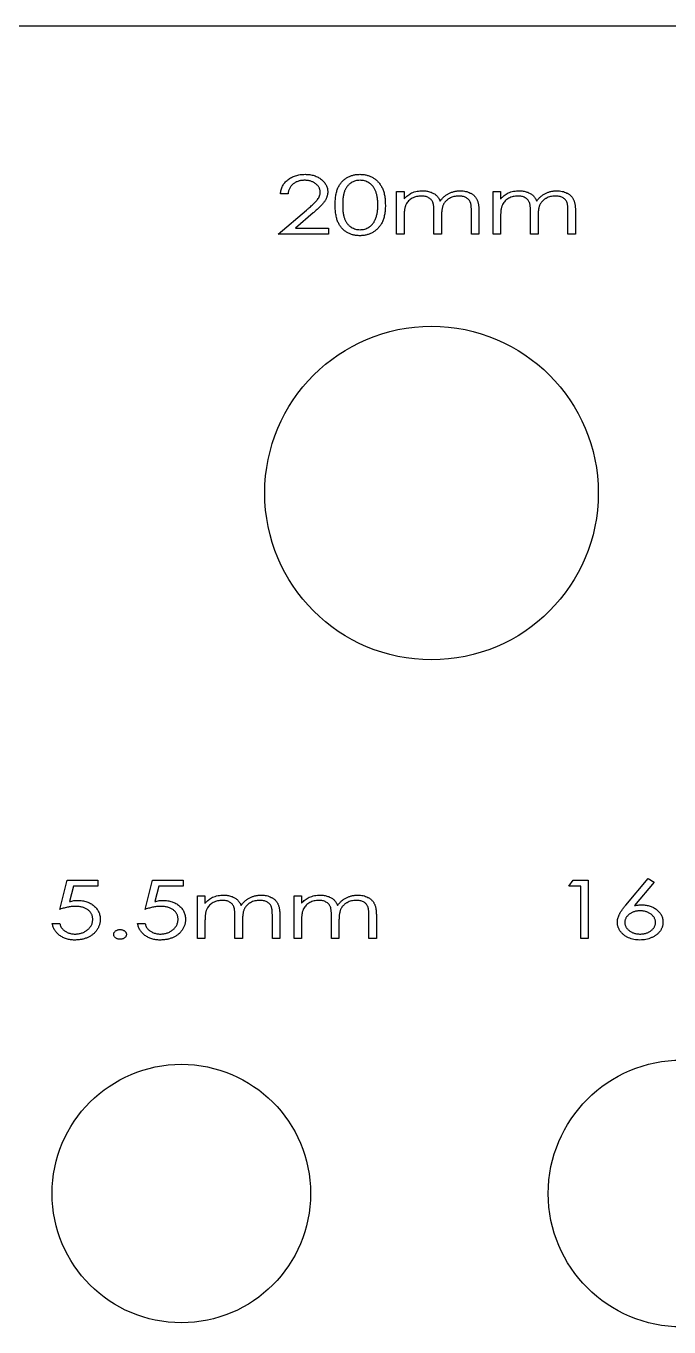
# Model space of a CAD drawing. Header units: millimetres. Extents: x 0 to 300, y -15 to 160.
# Drawn here: x 110.7 to 149.2, y 82 to 160 of the extents above; entities that cross this region are included whole.
import ezdxf

# ---------------------------------------------------------------- set-up
doc = ezdxf.new("R2010")
doc.units = ezdxf.units.MM

msp = doc.modelspace()

# ---------------------------------------------------------------- linework, layer by layer
at = {"color": 7, "linetype": 'Continuous', "lineweight": 25}
for p, q in [((300, 160), (0, 160)), ((126.398, 149.942), (125.949, 149.942)), ((132.904, 150.077), (133.353, 150.077)), ((132.904, 147.519), (132.904, 150.077)), ((133.353, 150.077), (133.353, 149.632)), ((138.693, 150.077), (139.141, 150.077)), ((138.693, 147.519), (138.693, 150.077)), ((139.141, 150.077), (139.141, 149.632)), ((125.814, 147.519), (127.503, 148.968)), ((127.907, 148.793), (126.84, 147.878)), ((133.353, 148.595), (133.353, 147.519)), ((135.148, 147.519), (135.148, 148.82)), ((135.596, 148.514), (135.596, 147.519)), ((137.391, 147.519), (137.391, 148.906)), ((137.84, 148.905), (137.84, 147.519)), ((139.141, 148.595), (139.141, 147.519)), ((140.936, 147.519), (140.936, 148.82)), ((141.385, 148.514), (141.385, 147.519)), ((143.18, 147.519), (143.18, 148.906)), ((143.628, 148.905), (143.628, 147.519)), ((128.821, 147.519), (125.814, 147.519)), ((126.84, 147.878), (128.821, 147.878)), ((128.821, 147.878), (128.821, 147.519)), ((133.353, 147.519), (132.904, 147.519)), ((135.596, 147.519), (135.148, 147.519)), ((137.84, 147.519), (137.391, 147.519)), ((139.141, 147.519), (138.693, 147.519)), ((141.385, 147.519), (140.936, 147.519)), ((143.628, 147.519), (143.18, 147.519)), ((112.712, 107.04), (113.161, 108.79)), ((113.161, 108.79), (115, 108.79)), ((113.525, 108.431), (113.287, 107.503)), ((115, 108.431), (113.525, 108.431)), ((115, 108.79), (115, 108.431)), ((117.827, 107.04), (118.276, 108.79)), ((118.276, 108.79), (120.116, 108.79)), ((118.64, 108.431), (118.403, 107.503)), ((120.116, 108.431), (118.64, 108.431)), ((120.116, 108.79), (120.116, 108.431)), ((143.225, 108.431), (143.498, 108.79)), ((143.943, 108.431), (143.225, 108.431)), ((143.498, 108.79), (144.391, 108.79)), ((143.943, 105.29), (143.943, 108.431)), ((144.391, 108.79), (144.391, 105.29)), ((146.643, 107.283), (147.981, 108.88)), ((148.342, 108.67), (147.165, 107.264)), ((147.981, 108.88), (148.342, 108.67)), ((120.968, 107.848), (121.417, 107.848)), ((120.968, 105.29), (120.968, 107.848)), ((121.417, 107.848), (121.417, 107.403)), ((126.757, 107.848), (127.205, 107.848)), ((126.757, 105.29), (126.757, 107.848)), ((127.205, 107.848), (127.205, 107.403)), ((112.263, 106.188), (112.712, 106.188)), ((117.378, 106.188), (117.827, 106.188)), ((121.417, 106.366), (121.417, 105.29)), ((123.212, 105.29), (123.212, 106.591)), ((123.661, 106.285), (123.661, 105.29)), ((125.455, 105.29), (125.455, 106.677)), ((125.904, 106.676), (125.904, 105.29)), ((127.205, 106.366), (127.205, 105.29)), ((129, 105.29), (129, 106.591)), ((129.449, 106.285), (129.449, 105.29)), ((131.244, 105.29), (131.244, 106.677)), ((131.693, 106.676), (131.693, 105.29)), ((121.417, 105.29), (120.968, 105.29)), ((123.661, 105.29), (123.212, 105.29)), ((125.904, 105.29), (125.455, 105.29)), ((127.205, 105.29), (126.757, 105.29)), ((129.449, 105.29), (129, 105.29)), ((131.693, 105.29), (131.244, 105.29)), ((144.391, 105.29), (143.943, 105.29))]:
    msp.add_line(p, q, dxfattribs=at)
for centre, radius in [((135, 132), 10), ((120, 90), 7.75), ((150, 90), 8)]:
    msp.add_circle(centre, radius, dxfattribs=at)
for points, knots in [([(125.949, 149.942), (125.951, 149.984), (125.956, 150.066), (125.981, 150.186), (126.017, 150.3), (126.064, 150.408), (126.127, 150.51), (126.2, 150.608), (126.286, 150.699), (126.384, 150.783), (126.49, 150.86), (126.605, 150.926), (126.725, 150.983), (126.851, 151.029), (126.984, 151.065), (127.123, 151.09), (127.268, 151.106), (127.366, 151.108), (127.416, 151.109)], [0, 0, 0, 0, 0.060187, 0.1186, 0.175503, 0.232224, 0.289199, 0.347421, 0.407245, 0.469592, 0.533084, 0.596651, 0.659955, 0.724552, 0.790185, 0.858053, 0.927521, 1, 1, 1, 1]), ([(127.395, 150.75), (127.361, 150.749), (127.295, 150.748), (127.198, 150.738), (127.106, 150.721), (127.018, 150.698), (126.933, 150.669), (126.854, 150.632), (126.779, 150.588), (126.709, 150.539), (126.644, 150.483), (126.586, 150.422), (126.536, 150.355), (126.493, 150.283), (126.458, 150.205), (126.43, 150.123), (126.409, 150.034), (126.402, 149.973), (126.398, 149.942)], [0, 0, 0, 0, 0.070999, 0.139349, 0.204974, 0.268678, 0.331326, 0.39262, 0.453131, 0.513965, 0.573719, 0.632629, 0.69107, 0.749633, 0.809173, 0.870568, 0.933798, 1, 1, 1, 1]), ([(128.327, 150.04), (128.326, 150.064), (128.325, 150.111), (128.312, 150.181), (128.291, 150.247), (128.261, 150.312), (128.222, 150.373), (128.175, 150.432), (128.119, 150.488), (128.057, 150.542), (127.988, 150.59), (127.915, 150.633), (127.837, 150.669), (127.756, 150.699), (127.671, 150.722), (127.582, 150.738), (127.49, 150.748), (127.427, 150.749), (127.395, 150.75)], [0, 0, 0, 0, 0.055224, 0.109076, 0.162405, 0.216574, 0.272661, 0.329974, 0.39074, 0.454756, 0.520287, 0.585452, 0.650983, 0.717153, 0.784938, 0.854163, 0.925906, 1, 1, 1, 1]), ([(127.416, 151.109), (127.466, 151.108), (127.563, 151.106), (127.704, 151.091), (127.838, 151.067), (127.966, 151.033), (128.085, 150.989), (128.198, 150.935), (128.304, 150.872), (128.4, 150.798), (128.488, 150.719), (128.565, 150.635), (128.631, 150.549), (128.683, 150.458), (128.725, 150.363), (128.755, 150.265), (128.773, 150.163), (128.775, 150.094), (128.776, 150.059)], [0, 0, 0, 0, 0.077876, 0.152072, 0.223363, 0.291757, 0.358319, 0.423509, 0.487732, 0.551688, 0.614071, 0.673318, 0.72971, 0.784494, 0.838248, 0.891559, 0.945218, 1, 1, 1, 1]), ([(129.225, 149.268), (129.225, 149.324), (129.226, 149.433), (129.235, 149.592), (129.25, 149.741), (129.27, 149.88), (129.295, 150.009), (129.328, 150.129), (129.365, 150.239), (129.41, 150.339), (129.46, 150.431), (129.513, 150.518), (129.573, 150.598), (129.636, 150.673), (129.705, 150.742), (129.778, 150.806), (129.857, 150.862), (129.94, 150.915), (130.027, 150.959), (130.116, 151), (130.208, 151.034), (130.302, 151.061), (130.399, 151.083), (130.498, 151.098), (130.6, 151.107), (130.669, 151.108), (130.704, 151.109)], [0, 0, 0, 0, 0.062652, 0.121739, 0.177604, 0.229836, 0.278824, 0.324793, 0.367881, 0.408429, 0.447198, 0.485074, 0.522035, 0.558698, 0.594873, 0.630771, 0.666849, 0.703204, 0.739747, 0.776081, 0.812252, 0.84893, 0.885848, 0.923096, 0.961095, 1, 1, 1, 1]), ([(130.718, 150.75), (130.671, 150.748), (130.578, 150.744), (130.441, 150.715), (130.309, 150.666), (130.203, 150.611), (130.123, 150.558), (130.066, 150.513), (130.013, 150.463), (129.964, 150.408), (129.917, 150.351), (129.876, 150.287), (129.837, 150.22), (129.802, 150.147), (129.771, 150.067), (129.746, 149.979), (129.723, 149.883), (129.705, 149.777), (129.69, 149.663), (129.681, 149.539), (129.674, 149.407), (129.674, 149.316), (129.673, 149.269)], [0, 0, 0, 0, 0.06843, 0.135704, 0.204056, 0.273826, 0.309041, 0.344276, 0.379774, 0.415293, 0.451486, 0.488217, 0.52598, 0.56491, 0.605982, 0.650476, 0.698495, 0.750792, 0.806886, 0.866807, 0.931388, 1, 1, 1, 1]), ([(130.704, 151.109), (130.739, 151.108), (130.809, 151.107), (130.913, 151.098), (131.014, 151.083), (131.112, 151.061), (131.208, 151.033), (131.301, 151), (131.392, 150.96), (131.48, 150.913), (131.565, 150.862), (131.645, 150.803), (131.72, 150.738), (131.792, 150.668), (131.858, 150.59), (131.92, 150.507), (131.977, 150.418), (132.03, 150.322), (132.078, 150.22), (132.119, 150.108), (132.154, 149.989), (132.182, 149.861), (132.204, 149.724), (132.22, 149.58), (132.229, 149.426), (132.23, 149.321), (132.231, 149.268)], [0, 0, 0, 0, 0.039074, 0.077247, 0.114929, 0.15202, 0.188618, 0.225194, 0.261675, 0.298469, 0.335158, 0.371788, 0.40829, 0.445056, 0.482653, 0.52073, 0.559834, 0.600009, 0.641671, 0.685208, 0.731046, 0.779304, 0.830124, 0.883999, 0.940491, 1, 1, 1, 1]), ([(131.782, 149.269), (131.782, 149.311), (131.781, 149.394), (131.774, 149.514), (131.763, 149.629), (131.748, 149.737), (131.728, 149.84), (131.704, 149.938), (131.675, 150.029), (131.641, 150.114), (131.604, 150.195), (131.563, 150.268), (131.52, 150.338), (131.472, 150.401), (131.422, 150.459), (131.367, 150.51), (131.309, 150.557), (131.228, 150.611), (131.123, 150.666), (130.991, 150.715), (130.856, 150.744), (130.764, 150.748), (130.718, 150.75)], [0, 0, 0, 0, 0.061476, 0.120311, 0.176241, 0.229702, 0.280804, 0.329421, 0.37597, 0.42074, 0.463671, 0.504634, 0.544235, 0.582755, 0.620019, 0.656735, 0.69268, 0.728387, 0.798192, 0.866259, 0.932898, 1, 1, 1, 1]), ([(127.503, 148.968), (127.544, 149.002), (127.623, 149.068), (127.735, 149.165), (127.835, 149.255), (127.925, 149.337), (128.002, 149.414), (128.07, 149.482), (128.126, 149.545), (128.184, 149.617), (128.242, 149.705), (128.291, 149.814), (128.321, 149.926), (128.325, 150.002), (128.327, 150.04)], [0, 0, 0, 0, 0.1151247, 0.2212576, 0.3176599, 0.4047388, 0.4828825, 0.551792, 0.6115685, 0.6623239, 0.7520513, 0.8368162, 0.9183231, 1, 1, 1, 1]), ([(128.776, 150.059), (128.775, 150.035), (128.774, 149.986), (128.766, 149.913), (128.751, 149.841), (128.733, 149.77), (128.707, 149.7), (128.676, 149.632), (128.641, 149.565), (128.597, 149.498), (128.546, 149.429), (128.486, 149.355), (128.416, 149.275), (128.334, 149.19), (128.243, 149.098), (128.14, 149.002), (128.028, 148.898), (127.949, 148.829), (127.907, 148.793)], [0, 0, 0, 0, 0.046436, 0.092701, 0.138635, 0.184837, 0.231391, 0.278461, 0.326501, 0.375783, 0.428906, 0.488607, 0.555914, 0.63031, 0.711557, 0.800339, 0.896359, 1, 1, 1, 1]), ([(133.353, 149.632), (133.389, 149.671), (133.46, 149.747), (133.573, 149.845), (133.687, 149.928), (133.767, 149.971), (133.806, 149.992)], [0, 0, 0, 0, 0.275334, 0.531598, 0.772747, 1, 1, 1, 1]), ([(134.388, 149.808), (134.34, 149.806), (134.246, 149.803), (134.107, 149.776), (133.972, 149.733), (133.845, 149.674), (133.728, 149.601), (133.626, 149.513), (133.539, 149.415), (133.481, 149.322), (133.444, 149.24), (133.419, 149.17), (133.398, 149.093), (133.382, 149.008), (133.368, 148.916), (133.36, 148.816), (133.354, 148.708), (133.353, 148.634), (133.353, 148.595)], [0, 0, 0, 0, 0.078369, 0.155618, 0.232522, 0.310283, 0.386838, 0.459822, 0.530844, 0.602169, 0.639422, 0.679526, 0.723466, 0.771006, 0.82202, 0.877357, 0.936401, 1, 1, 1, 1]), ([(133.806, 149.992), (133.859, 150.012), (133.967, 150.052), (134.134, 150.092), (134.306, 150.117), (134.421, 150.12), (134.48, 150.122)], [0, 0, 0, 0, 0.248666, 0.497511, 0.746763, 1, 1, 1, 1]), ([(135.148, 148.82), (135.147, 148.856), (135.146, 148.927), (135.145, 149.028), (135.138, 149.12), (135.131, 149.203), (135.12, 149.277), (135.109, 149.341), (135.093, 149.396), (135.071, 149.458), (135.033, 149.524), (134.976, 149.596), (134.904, 149.658), (134.819, 149.711), (134.724, 149.754), (134.62, 149.786), (134.506, 149.804), (134.428, 149.806), (134.388, 149.808)], [0, 0, 0, 0, 0.07574, 0.145712, 0.209053, 0.26622, 0.317385, 0.362041, 0.401599, 0.435023, 0.496775, 0.558852, 0.623472, 0.69199, 0.764089, 0.838247, 0.916917, 1, 1, 1, 1]), ([(134.48, 150.122), (134.519, 150.121), (134.597, 150.118), (134.712, 150.105), (134.824, 150.082), (134.932, 150.05), (135.033, 150.01), (135.127, 149.965), (135.21, 149.913), (135.285, 149.854), (135.352, 149.785), (135.413, 149.703), (135.47, 149.609), (135.502, 149.54), (135.519, 149.504)], [0, 0, 0, 0, 0.091495, 0.181331, 0.269692, 0.35767, 0.442954, 0.523017, 0.598806, 0.67121, 0.744319, 0.822785, 0.90752, 1, 1, 1, 1]), ([(135.519, 149.504), (135.537, 149.529), (135.572, 149.578), (135.63, 149.647), (135.691, 149.711), (135.755, 149.771), (135.822, 149.827), (135.893, 149.877), (135.967, 149.923), (136.045, 149.965), (136.124, 150.002), (136.206, 150.033), (136.289, 150.061), (136.373, 150.084), (136.459, 150.1), (136.547, 150.113), (136.636, 150.12), (136.696, 150.121), (136.726, 150.122)], [0, 0, 0, 0, 0.064963, 0.128426, 0.191314, 0.253159, 0.314906, 0.376509, 0.438526, 0.50052, 0.562959, 0.624754, 0.686477, 0.748159, 0.810399, 0.87263, 0.935901, 1, 1, 1, 1]), ([(136.633, 149.808), (136.584, 149.806), (136.486, 149.803), (136.344, 149.775), (136.207, 149.732), (136.1, 149.681), (136.019, 149.632), (135.962, 149.593), (135.911, 149.549), (135.861, 149.505), (135.818, 149.456), (135.778, 149.405), (135.743, 149.351), (135.71, 149.293), (135.683, 149.229), (135.66, 149.155), (135.64, 149.072), (135.624, 148.979), (135.612, 148.877), (135.602, 148.765), (135.598, 148.643), (135.597, 148.558), (135.596, 148.514)], [0, 0, 0, 0, 0.077845, 0.153555, 0.228222, 0.303349, 0.340367, 0.376638, 0.411962, 0.446627, 0.480796, 0.51491, 0.548727, 0.582858, 0.618987, 0.659177, 0.703934, 0.753287, 0.807472, 0.866601, 0.930743, 1, 1, 1, 1]), ([(137.391, 148.906), (137.391, 148.939), (137.39, 149.002), (137.387, 149.092), (137.381, 149.174), (137.374, 149.248), (137.364, 149.315), (137.35, 149.373), (137.336, 149.424), (137.313, 149.48), (137.275, 149.543), (137.217, 149.609), (137.145, 149.667), (137.062, 149.717), (136.968, 149.758), (136.864, 149.787), (136.752, 149.805), (136.674, 149.807), (136.633, 149.808)], [0, 0, 0, 0, 0.071452, 0.137333, 0.19718, 0.251565, 0.300142, 0.343594, 0.381868, 0.415039, 0.476828, 0.540485, 0.60648, 0.677459, 0.751973, 0.829992, 0.91213, 1, 1, 1, 1]), ([(136.726, 150.122), (136.781, 150.12), (136.888, 150.117), (137.045, 150.092), (137.191, 150.05), (137.305, 150.001), (137.389, 149.954), (137.448, 149.917), (137.503, 149.875), (137.554, 149.83), (137.6, 149.782), (137.642, 149.731), (137.68, 149.676), (137.714, 149.617), (137.744, 149.553), (137.77, 149.482), (137.792, 149.404), (137.81, 149.318), (137.824, 149.225), (137.833, 149.125), (137.839, 149.017), (137.84, 148.943), (137.84, 148.905)], [0, 0, 0, 0, 0.087023, 0.170139, 0.24949, 0.327188, 0.365264, 0.402195, 0.438365, 0.473992, 0.509038, 0.543984, 0.579069, 0.614529, 0.651259, 0.69104, 0.733662, 0.779794, 0.829169, 0.882307, 0.939338, 1, 1, 1, 1]), ([(139.141, 149.632), (139.178, 149.671), (139.248, 149.747), (139.361, 149.845), (139.475, 149.928), (139.555, 149.971), (139.594, 149.992)], [0, 0, 0, 0, 0.275334, 0.531598, 0.772747, 1, 1, 1, 1]), ([(140.176, 149.808), (140.129, 149.806), (140.034, 149.803), (139.895, 149.776), (139.761, 149.733), (139.633, 149.674), (139.516, 149.601), (139.414, 149.513), (139.328, 149.415), (139.269, 149.322), (139.232, 149.24), (139.208, 149.17), (139.187, 149.093), (139.17, 149.008), (139.157, 148.916), (139.148, 148.816), (139.143, 148.708), (139.142, 148.634), (139.141, 148.595)], [0, 0, 0, 0, 0.078369, 0.155618, 0.232522, 0.310283, 0.386838, 0.459822, 0.530844, 0.602169, 0.639422, 0.679526, 0.723466, 0.771006, 0.82202, 0.877357, 0.936401, 1, 1, 1, 1]), ([(139.594, 149.992), (139.648, 150.012), (139.755, 150.052), (139.923, 150.092), (140.094, 150.117), (140.21, 150.12), (140.268, 150.122)], [0, 0, 0, 0, 0.248666, 0.497511, 0.746763, 1, 1, 1, 1]), ([(140.936, 148.82), (140.936, 148.856), (140.935, 148.927), (140.933, 149.028), (140.926, 149.12), (140.919, 149.203), (140.908, 149.277), (140.897, 149.341), (140.882, 149.396), (140.86, 149.458), (140.822, 149.524), (140.764, 149.596), (140.692, 149.658), (140.608, 149.711), (140.513, 149.754), (140.408, 149.786), (140.295, 149.804), (140.216, 149.806), (140.176, 149.808)], [0, 0, 0, 0, 0.0757399, 0.1457118, 0.2090526, 0.2662204, 0.3173846, 0.3620406, 0.4015988, 0.4350226, 0.4967749, 0.5588523, 0.6234715, 0.69199, 0.7640894, 0.8382475, 0.916917, 1, 1, 1, 1]), ([(140.268, 150.122), (140.307, 150.121), (140.385, 150.118), (140.5, 150.105), (140.612, 150.082), (140.72, 150.05), (140.822, 150.01), (140.915, 149.965), (140.998, 149.913), (141.073, 149.854), (141.141, 149.785), (141.201, 149.703), (141.259, 149.609), (141.291, 149.54), (141.307, 149.504)], [0, 0, 0, 0, 0.091495, 0.181331, 0.269692, 0.35767, 0.442954, 0.523017, 0.598806, 0.67121, 0.744319, 0.822785, 0.90752, 1, 1, 1, 1]), ([(141.307, 149.504), (141.325, 149.529), (141.36, 149.578), (141.418, 149.647), (141.479, 149.711), (141.543, 149.771), (141.611, 149.827), (141.682, 149.877), (141.756, 149.923), (141.833, 149.965), (141.913, 150.002), (141.995, 150.033), (142.077, 150.061), (142.162, 150.084), (142.248, 150.1), (142.335, 150.113), (142.424, 150.12), (142.484, 150.121), (142.514, 150.122)], [0, 0, 0, 0, 0.064963, 0.128426, 0.191314, 0.253159, 0.314906, 0.376509, 0.438526, 0.50052, 0.562959, 0.624754, 0.686477, 0.748159, 0.810399, 0.87263, 0.935901, 1, 1, 1, 1]), ([(142.422, 149.808), (142.372, 149.806), (142.275, 149.803), (142.132, 149.775), (141.995, 149.732), (141.888, 149.681), (141.808, 149.632), (141.751, 149.593), (141.699, 149.549), (141.65, 149.505), (141.607, 149.456), (141.566, 149.405), (141.532, 149.351), (141.499, 149.293), (141.471, 149.229), (141.449, 149.155), (141.428, 149.072), (141.412, 148.979), (141.4, 148.877), (141.391, 148.765), (141.386, 148.643), (141.385, 148.558), (141.385, 148.514)], [0, 0, 0, 0, 0.077845, 0.153555, 0.228222, 0.303349, 0.340367, 0.376638, 0.411962, 0.446627, 0.480796, 0.51491, 0.548727, 0.582858, 0.618987, 0.659177, 0.703934, 0.753287, 0.807472, 0.866601, 0.930743, 1, 1, 1, 1]), ([(143.18, 148.906), (143.179, 148.939), (143.179, 149.002), (143.175, 149.092), (143.17, 149.174), (143.162, 149.248), (143.152, 149.315), (143.139, 149.373), (143.125, 149.424), (143.101, 149.48), (143.064, 149.543), (143.005, 149.609), (142.934, 149.667), (142.851, 149.717), (142.756, 149.758), (142.653, 149.787), (142.54, 149.805), (142.462, 149.807), (142.422, 149.808)], [0, 0, 0, 0, 0.071452, 0.137333, 0.19718, 0.251565, 0.300142, 0.343594, 0.381868, 0.415039, 0.476828, 0.540485, 0.60648, 0.677459, 0.751973, 0.829992, 0.91213, 1, 1, 1, 1]), ([(142.514, 150.122), (142.569, 150.12), (142.677, 150.117), (142.833, 150.092), (142.979, 150.05), (143.093, 150.001), (143.177, 149.954), (143.237, 149.917), (143.292, 149.875), (143.342, 149.83), (143.389, 149.782), (143.431, 149.731), (143.469, 149.676), (143.503, 149.617), (143.533, 149.553), (143.559, 149.482), (143.58, 149.404), (143.598, 149.318), (143.612, 149.225), (143.622, 149.125), (143.627, 149.017), (143.628, 148.943), (143.628, 148.905)], [0, 0, 0, 0, 0.0870232, 0.1701395, 0.2494902, 0.3271878, 0.3652641, 0.4021953, 0.4383649, 0.4739917, 0.5090378, 0.5439842, 0.5790694, 0.6145287, 0.6512593, 0.6910396, 0.7336616, 0.779794, 0.8291687, 0.8823072, 0.9393378, 1, 1, 1, 1]), ([(130.704, 147.429), (130.669, 147.43), (130.6, 147.431), (130.498, 147.44), (130.399, 147.456), (130.303, 147.477), (130.209, 147.503), (130.118, 147.537), (130.029, 147.577), (129.943, 147.621), (129.861, 147.672), (129.783, 147.729), (129.709, 147.793), (129.641, 147.862), (129.577, 147.937), (129.518, 148.018), (129.463, 148.105), (129.413, 148.198), (129.367, 148.299), (129.329, 148.409), (129.297, 148.529), (129.271, 148.659), (129.25, 148.797), (129.235, 148.946), (129.226, 149.104), (129.225, 149.212), (129.225, 149.268)], [0, 0, 0, 0, 0.038955, 0.077002, 0.114298, 0.150951, 0.187352, 0.223569, 0.259604, 0.295841, 0.331882, 0.367795, 0.403739, 0.440145, 0.476656, 0.513875, 0.55216, 0.591332, 0.632276, 0.675753, 0.722032, 0.771134, 0.823213, 0.87889, 0.937791, 1, 1, 1, 1]), ([(129.673, 149.269), (129.674, 149.222), (129.674, 149.132), (129.681, 149), (129.69, 148.877), (129.704, 148.762), (129.722, 148.657), (129.745, 148.56), (129.77, 148.472), (129.801, 148.393), (129.836, 148.32), (129.873, 148.252), (129.916, 148.189), (129.961, 148.131), (130.011, 148.077), (130.064, 148.026), (130.122, 147.982), (130.203, 147.928), (130.309, 147.872), (130.442, 147.824), (130.579, 147.794), (130.672, 147.79), (130.718, 147.788)], [0, 0, 0, 0, 0.068273, 0.132516, 0.192779, 0.248494, 0.300456, 0.348809, 0.393305, 0.434254, 0.473186, 0.510782, 0.547702, 0.583685, 0.619435, 0.654935, 0.690439, 0.726129, 0.796665, 0.864903, 0.932249, 1, 1, 1, 1]), ([(132.231, 149.268), (132.231, 149.214), (132.23, 149.11), (132.219, 148.957), (132.205, 148.813), (132.183, 148.677), (132.155, 148.55), (132.12, 148.431), (132.081, 148.32), (132.034, 148.218), (131.982, 148.123), (131.925, 148.034), (131.863, 147.951), (131.796, 147.874), (131.725, 147.803), (131.649, 147.738), (131.568, 147.679), (131.483, 147.627), (131.394, 147.581), (131.303, 147.539), (131.209, 147.506), (131.113, 147.478), (131.014, 147.456), (130.913, 147.441), (130.809, 147.431), (130.739, 147.43), (130.704, 147.429)], [0, 0, 0, 0, 0.059286, 0.115574, 0.169201, 0.2198, 0.267783, 0.313331, 0.35681, 0.398156, 0.438007, 0.476781, 0.514884, 0.552507, 0.58948, 0.626205, 0.663068, 0.700138, 0.736958, 0.773806, 0.81065, 0.847594, 0.884711, 0.922418, 0.960899, 1, 1, 1, 1]), ([(131.622, 148.389), (131.635, 148.42), (131.661, 148.484), (131.694, 148.582), (131.721, 148.685), (131.744, 148.793), (131.761, 148.905), (131.774, 149.022), (131.78, 149.144), (131.782, 149.227), (131.782, 149.269)], [0, 0, 0, 0, 0.1121916, 0.227169, 0.3455773, 0.4672751, 0.5933568, 0.7241301, 0.8598238, 1, 1, 1, 1]), ([(130.718, 147.788), (130.765, 147.79), (130.858, 147.793), (130.993, 147.824), (131.125, 147.87), (131.229, 147.925), (131.308, 147.978), (131.365, 148.022), (131.417, 148.072), (131.466, 148.126), (131.512, 148.184), (131.552, 148.249), (131.59, 148.316), (131.612, 148.365), (131.622, 148.389)], [0, 0, 0, 0, 0.121221, 0.241156, 0.360551, 0.483448, 0.545658, 0.607555, 0.670332, 0.733587, 0.797296, 0.862891, 0.930374, 1, 1, 1, 1]), ([(121.417, 107.403), (121.453, 107.442), (121.524, 107.518), (121.637, 107.616), (121.751, 107.699), (121.831, 107.742), (121.87, 107.763)], [0, 0, 0, 0, 0.275334, 0.531598, 0.772747, 1, 1, 1, 1]), ([(121.87, 107.763), (121.923, 107.783), (122.031, 107.823), (122.198, 107.863), (122.37, 107.888), (122.485, 107.891), (122.544, 107.893)], [0, 0, 0, 0, 0.248666, 0.497511, 0.746763, 1, 1, 1, 1]), ([(122.544, 107.893), (122.583, 107.892), (122.661, 107.89), (122.776, 107.876), (122.888, 107.853), (122.996, 107.821), (123.097, 107.781), (123.191, 107.736), (123.274, 107.684), (123.349, 107.625), (123.416, 107.556), (123.477, 107.474), (123.534, 107.38), (123.566, 107.311), (123.583, 107.275)], [0, 0, 0, 0, 0.091495, 0.181331, 0.269692, 0.35767, 0.442954, 0.523017, 0.598806, 0.67121, 0.744319, 0.822785, 0.90752, 1, 1, 1, 1]), ([(123.583, 107.275), (123.601, 107.3), (123.636, 107.349), (123.694, 107.418), (123.755, 107.482), (123.819, 107.542), (123.886, 107.598), (123.958, 107.648), (124.032, 107.694), (124.109, 107.736), (124.188, 107.773), (124.27, 107.804), (124.353, 107.832), (124.437, 107.855), (124.524, 107.871), (124.611, 107.884), (124.7, 107.891), (124.76, 107.892), (124.79, 107.893)], [0, 0, 0, 0, 0.064963, 0.128426, 0.191314, 0.253159, 0.314906, 0.376509, 0.438526, 0.50052, 0.562959, 0.624754, 0.686477, 0.748159, 0.810399, 0.87263, 0.935901, 1, 1, 1, 1]), ([(124.79, 107.893), (124.845, 107.891), (124.953, 107.888), (125.109, 107.864), (125.255, 107.821), (125.369, 107.772), (125.453, 107.725), (125.512, 107.688), (125.567, 107.646), (125.618, 107.601), (125.664, 107.553), (125.706, 107.502), (125.744, 107.447), (125.779, 107.388), (125.808, 107.324), (125.834, 107.253), (125.856, 107.175), (125.874, 107.09), (125.888, 106.997), (125.897, 106.896), (125.903, 106.788), (125.904, 106.714), (125.904, 106.676)], [0, 0, 0, 0, 0.0870232, 0.1701395, 0.2494902, 0.3271878, 0.3652641, 0.4021953, 0.4383649, 0.4739917, 0.5090378, 0.5439842, 0.5790694, 0.6145287, 0.6512593, 0.6910396, 0.7336616, 0.779794, 0.8291687, 0.8823072, 0.9393378, 1, 1, 1, 1]), ([(127.205, 107.403), (127.242, 107.442), (127.312, 107.518), (127.425, 107.616), (127.54, 107.699), (127.62, 107.742), (127.658, 107.763)], [0, 0, 0, 0, 0.275334, 0.531598, 0.772747, 1, 1, 1, 1]), ([(127.658, 107.763), (127.712, 107.783), (127.819, 107.823), (127.987, 107.863), (128.158, 107.888), (128.274, 107.891), (128.332, 107.893)], [0, 0, 0, 0, 0.248666, 0.497511, 0.746763, 1, 1, 1, 1]), ([(128.332, 107.893), (128.371, 107.892), (128.449, 107.89), (128.565, 107.876), (128.677, 107.853), (128.784, 107.821), (128.886, 107.781), (128.979, 107.736), (129.063, 107.684), (129.137, 107.625), (129.205, 107.556), (129.265, 107.474), (129.323, 107.38), (129.355, 107.311), (129.371, 107.275)], [0, 0, 0, 0, 0.091495, 0.181331, 0.269692, 0.35767, 0.442954, 0.523017, 0.598806, 0.67121, 0.744319, 0.822785, 0.90752, 1, 1, 1, 1]), ([(129.371, 107.275), (129.389, 107.3), (129.425, 107.349), (129.483, 107.418), (129.543, 107.482), (129.608, 107.542), (129.675, 107.598), (129.746, 107.648), (129.82, 107.694), (129.898, 107.736), (129.977, 107.773), (130.059, 107.804), (130.141, 107.832), (130.226, 107.855), (130.312, 107.871), (130.399, 107.884), (130.488, 107.891), (130.548, 107.892), (130.578, 107.893)], [0, 0, 0, 0, 0.064963, 0.128426, 0.191314, 0.253159, 0.314906, 0.376509, 0.438526, 0.50052, 0.562959, 0.624754, 0.686477, 0.748159, 0.810399, 0.87263, 0.935901, 1, 1, 1, 1]), ([(130.578, 107.893), (130.633, 107.891), (130.741, 107.888), (130.897, 107.864), (131.043, 107.821), (131.157, 107.772), (131.241, 107.725), (131.301, 107.688), (131.356, 107.646), (131.406, 107.601), (131.453, 107.553), (131.495, 107.502), (131.533, 107.447), (131.567, 107.388), (131.597, 107.324), (131.623, 107.253), (131.644, 107.175), (131.662, 107.09), (131.676, 106.997), (131.686, 106.896), (131.691, 106.788), (131.692, 106.714), (131.693, 106.676)], [0, 0, 0, 0, 0.087023, 0.170139, 0.24949, 0.327188, 0.365264, 0.402195, 0.438365, 0.473992, 0.509038, 0.543984, 0.579069, 0.614529, 0.651259, 0.69104, 0.733662, 0.779794, 0.829169, 0.882307, 0.939338, 1, 1, 1, 1]), ([(113.654, 107.22), (113.621, 107.219), (113.553, 107.218), (113.447, 107.209), (113.337, 107.195), (113.222, 107.175), (113.102, 107.15), (112.976, 107.119), (112.845, 107.082), (112.757, 107.054), (112.712, 107.04)], [0, 0, 0, 0, 0.103432, 0.212996, 0.328232, 0.449369, 0.577316, 0.711527, 0.852147, 1, 1, 1, 1]), ([(113.287, 107.503), (113.333, 107.514), (113.42, 107.537), (113.55, 107.561), (113.673, 107.575), (113.752, 107.578), (113.791, 107.579)], [0, 0, 0, 0, 0.274191, 0.532566, 0.773149, 1, 1, 1, 1]), ([(114.686, 106.447), (114.685, 106.475), (114.684, 106.53), (114.67, 106.611), (114.649, 106.687), (114.617, 106.759), (114.577, 106.828), (114.528, 106.892), (114.471, 106.952), (114.405, 107.007), (114.332, 107.057), (114.253, 107.101), (114.167, 107.137), (114.076, 107.168), (113.979, 107.191), (113.876, 107.208), (113.767, 107.218), (113.692, 107.219), (113.654, 107.22)], [0, 0, 0, 0, 0.058327, 0.114433, 0.168979, 0.222906, 0.277523, 0.332963, 0.389962, 0.44957, 0.510976, 0.573547, 0.637928, 0.704094, 0.772975, 0.845282, 0.920834, 1, 1, 1, 1]), ([(113.791, 107.579), (113.839, 107.578), (113.932, 107.576), (114.069, 107.56), (114.2, 107.535), (114.324, 107.5), (114.442, 107.455), (114.553, 107.399), (114.658, 107.334), (114.756, 107.259), (114.844, 107.176), (114.922, 107.087), (114.987, 106.992), (115.043, 106.892), (115.084, 106.785), (115.113, 106.673), (115.132, 106.555), (115.134, 106.475), (115.135, 106.434)], [0, 0, 0, 0, 0.072428, 0.142059, 0.208935, 0.274198, 0.337657, 0.400338, 0.462661, 0.525401, 0.587156, 0.646505, 0.704674, 0.761991, 0.819515, 0.877869, 0.93784, 1, 1, 1, 1]), ([(118.77, 107.22), (118.736, 107.219), (118.668, 107.218), (118.563, 107.209), (118.453, 107.195), (118.337, 107.175), (118.217, 107.15), (118.091, 107.119), (117.961, 107.082), (117.872, 107.054), (117.827, 107.04)], [0, 0, 0, 0, 0.1034317, 0.2129961, 0.3282321, 0.4493689, 0.5773163, 0.7115265, 0.8521466, 1, 1, 1, 1]), ([(118.403, 107.503), (118.448, 107.514), (118.536, 107.537), (118.665, 107.561), (118.788, 107.575), (118.868, 107.578), (118.906, 107.579)], [0, 0, 0, 0, 0.274191, 0.532566, 0.773149, 1, 1, 1, 1]), ([(119.802, 106.447), (119.801, 106.475), (119.799, 106.53), (119.786, 106.611), (119.764, 106.687), (119.733, 106.759), (119.693, 106.828), (119.644, 106.892), (119.587, 106.952), (119.52, 107.007), (119.448, 107.057), (119.368, 107.101), (119.282, 107.137), (119.192, 107.168), (119.094, 107.191), (118.991, 107.208), (118.882, 107.218), (118.808, 107.219), (118.77, 107.22)], [0, 0, 0, 0, 0.058327, 0.114433, 0.168979, 0.222906, 0.277523, 0.332963, 0.389962, 0.44957, 0.510976, 0.573547, 0.637928, 0.704094, 0.772975, 0.845282, 0.920834, 1, 1, 1, 1]), ([(118.906, 107.579), (118.954, 107.578), (119.048, 107.576), (119.184, 107.56), (119.315, 107.535), (119.439, 107.5), (119.557, 107.455), (119.668, 107.399), (119.774, 107.334), (119.871, 107.259), (119.96, 107.176), (120.038, 107.087), (120.103, 106.992), (120.158, 106.892), (120.199, 106.785), (120.228, 106.673), (120.248, 106.555), (120.249, 106.475), (120.25, 106.434)], [0, 0, 0, 0, 0.072428, 0.142059, 0.208935, 0.274198, 0.337657, 0.400338, 0.462661, 0.525401, 0.587156, 0.646505, 0.704674, 0.761991, 0.819515, 0.877869, 0.93784, 1, 1, 1, 1]), ([(122.452, 107.579), (122.404, 107.577), (122.31, 107.574), (122.171, 107.547), (122.037, 107.504), (121.909, 107.445), (121.792, 107.372), (121.69, 107.284), (121.603, 107.186), (121.545, 107.093), (121.508, 107.011), (121.483, 106.941), (121.462, 106.864), (121.446, 106.779), (121.432, 106.687), (121.424, 106.587), (121.418, 106.479), (121.417, 106.405), (121.417, 106.366)], [0, 0, 0, 0, 0.078369, 0.155618, 0.232522, 0.310283, 0.386838, 0.459822, 0.530844, 0.602169, 0.639422, 0.679526, 0.723466, 0.771006, 0.82202, 0.877357, 0.936401, 1, 1, 1, 1]), ([(123.212, 106.591), (123.211, 106.627), (123.211, 106.698), (123.209, 106.799), (123.202, 106.891), (123.195, 106.974), (123.184, 107.048), (123.173, 107.112), (123.157, 107.167), (123.135, 107.229), (123.097, 107.296), (123.04, 107.367), (122.968, 107.429), (122.883, 107.482), (122.788, 107.525), (122.684, 107.557), (122.57, 107.575), (122.492, 107.577), (122.452, 107.579)], [0, 0, 0, 0, 0.07574, 0.145712, 0.209053, 0.26622, 0.317385, 0.362041, 0.401599, 0.435023, 0.496775, 0.558852, 0.623472, 0.69199, 0.764089, 0.838247, 0.916917, 1, 1, 1, 1]), ([(124.697, 107.579), (124.648, 107.577), (124.551, 107.574), (124.408, 107.546), (124.271, 107.503), (124.164, 107.452), (124.083, 107.403), (124.026, 107.364), (123.975, 107.32), (123.926, 107.276), (123.882, 107.227), (123.842, 107.176), (123.807, 107.122), (123.775, 107.064), (123.747, 107), (123.724, 106.926), (123.704, 106.843), (123.688, 106.75), (123.676, 106.648), (123.666, 106.536), (123.662, 106.414), (123.661, 106.329), (123.661, 106.285)], [0, 0, 0, 0, 0.0778452, 0.1535548, 0.2282223, 0.3033491, 0.3403667, 0.3766383, 0.4119624, 0.4466274, 0.4807957, 0.5149104, 0.5487274, 0.582858, 0.6189872, 0.6591767, 0.703934, 0.7532874, 0.8074721, 0.8666005, 0.9307434, 1, 1, 1, 1]), ([(125.455, 106.677), (125.455, 106.71), (125.455, 106.773), (125.451, 106.863), (125.446, 106.945), (125.438, 107.019), (125.428, 107.086), (125.414, 107.144), (125.4, 107.195), (125.377, 107.251), (125.339, 107.314), (125.281, 107.38), (125.209, 107.438), (125.126, 107.488), (125.032, 107.529), (124.928, 107.558), (124.816, 107.576), (124.738, 107.578), (124.697, 107.579)], [0, 0, 0, 0, 0.0714522, 0.1373331, 0.19718, 0.2515646, 0.3001416, 0.3435939, 0.381868, 0.4150388, 0.4768277, 0.540485, 0.6064804, 0.6774591, 0.7519729, 0.829992, 0.9121299, 1, 1, 1, 1]), ([(128.24, 107.579), (128.193, 107.577), (128.098, 107.574), (127.959, 107.547), (127.825, 107.504), (127.698, 107.445), (127.58, 107.372), (127.478, 107.284), (127.392, 107.186), (127.334, 107.093), (127.296, 107.011), (127.272, 106.941), (127.251, 106.864), (127.235, 106.779), (127.221, 106.687), (127.212, 106.587), (127.207, 106.479), (127.206, 106.405), (127.205, 106.366)], [0, 0, 0, 0, 0.0783695, 0.1556176, 0.2325217, 0.3102833, 0.386838, 0.4598222, 0.5308438, 0.6021689, 0.6394218, 0.6795258, 0.7234663, 0.7710062, 0.8220197, 0.8773569, 0.9364012, 1, 1, 1, 1]), ([(129, 106.591), (129, 106.627), (128.999, 106.698), (128.997, 106.799), (128.99, 106.891), (128.983, 106.974), (128.972, 107.048), (128.961, 107.112), (128.946, 107.167), (128.924, 107.229), (128.886, 107.296), (128.828, 107.367), (128.756, 107.429), (128.672, 107.482), (128.577, 107.525), (128.472, 107.557), (128.359, 107.575), (128.281, 107.577), (128.24, 107.579)], [0, 0, 0, 0, 0.07574, 0.145712, 0.209053, 0.26622, 0.317385, 0.362041, 0.401599, 0.435023, 0.496775, 0.558852, 0.623472, 0.69199, 0.764089, 0.838247, 0.916917, 1, 1, 1, 1]), ([(130.486, 107.579), (130.437, 107.577), (130.339, 107.574), (130.196, 107.546), (130.06, 107.503), (129.952, 107.452), (129.872, 107.403), (129.815, 107.364), (129.763, 107.32), (129.714, 107.276), (129.671, 107.227), (129.63, 107.176), (129.596, 107.122), (129.563, 107.064), (129.535, 107), (129.513, 106.926), (129.492, 106.843), (129.477, 106.75), (129.464, 106.648), (129.455, 106.536), (129.45, 106.414), (129.45, 106.329), (129.449, 106.285)], [0, 0, 0, 0, 0.077845, 0.153555, 0.228222, 0.303349, 0.340367, 0.376638, 0.411962, 0.446627, 0.480796, 0.51491, 0.548727, 0.582858, 0.618987, 0.659177, 0.703934, 0.753287, 0.807472, 0.866601, 0.930743, 1, 1, 1, 1]), ([(131.244, 106.677), (131.244, 106.71), (131.243, 106.773), (131.24, 106.863), (131.234, 106.945), (131.227, 107.019), (131.216, 107.086), (131.203, 107.144), (131.189, 107.195), (131.165, 107.251), (131.128, 107.314), (131.07, 107.38), (130.998, 107.438), (130.915, 107.488), (130.82, 107.529), (130.717, 107.558), (130.604, 107.576), (130.526, 107.578), (130.486, 107.579)], [0, 0, 0, 0, 0.071452, 0.137333, 0.19718, 0.251565, 0.300142, 0.343594, 0.381868, 0.415039, 0.476828, 0.540485, 0.60648, 0.677459, 0.751973, 0.829992, 0.91213, 1, 1, 1, 1]), ([(146.141, 106.266), (146.143, 106.302), (146.146, 106.376), (146.167, 106.488), (146.202, 106.602), (146.241, 106.698), (146.281, 106.778), (146.317, 106.841), (146.358, 106.907), (146.404, 106.977), (146.456, 107.049), (146.513, 107.125), (146.575, 107.203), (146.62, 107.256), (146.643, 107.283)], [0, 0, 0, 0, 0.093496, 0.191414, 0.293952, 0.402632, 0.460884, 0.524084, 0.591001, 0.663086, 0.740416, 0.82172, 0.90839, 1, 1, 1, 1]), ([(147.508, 106.95), (147.476, 106.95), (147.415, 106.948), (147.324, 106.939), (147.238, 106.923), (147.154, 106.901), (147.074, 106.873), (146.998, 106.837), (146.926, 106.796), (146.858, 106.748), (146.795, 106.697), (146.741, 106.641), (146.694, 106.584), (146.656, 106.523), (146.626, 106.46), (146.606, 106.393), (146.592, 106.324), (146.591, 106.277), (146.59, 106.254)], [0, 0, 0, 0, 0.073639, 0.144294, 0.213551, 0.280552, 0.347082, 0.41244, 0.477626, 0.543131, 0.607117, 0.6677, 0.725506, 0.780982, 0.835524, 0.88971, 0.943888, 1, 1, 1, 1]), ([(147.165, 107.264), (147.205, 107.271), (147.282, 107.284), (147.397, 107.299), (147.509, 107.308), (147.581, 107.309), (147.617, 107.309)], [0, 0, 0, 0, 0.265415, 0.520121, 0.764222, 1, 1, 1, 1]), ([(148.43, 106.254), (148.429, 106.277), (148.427, 106.324), (148.414, 106.393), (148.393, 106.46), (148.363, 106.523), (148.325, 106.584), (148.278, 106.641), (148.223, 106.697), (148.16, 106.749), (148.091, 106.796), (148.019, 106.837), (147.942, 106.872), (147.862, 106.901), (147.778, 106.923), (147.691, 106.939), (147.601, 106.948), (147.539, 106.95), (147.508, 106.95)], [0, 0, 0, 0, 0.055971, 0.110014, 0.164065, 0.21847, 0.274097, 0.332103, 0.392917, 0.456744, 0.522535, 0.587559, 0.65325, 0.719614, 0.786977, 0.855522, 0.926545, 1, 1, 1, 1]), ([(147.617, 107.309), (147.66, 107.308), (147.745, 107.307), (147.87, 107.292), (147.99, 107.269), (148.104, 107.236), (148.214, 107.194), (148.319, 107.143), (148.418, 107.082), (148.512, 107.012), (148.597, 106.936), (148.672, 106.854), (148.736, 106.768), (148.789, 106.678), (148.828, 106.582), (148.857, 106.483), (148.876, 106.379), (148.877, 106.308), (148.878, 106.272)], [0, 0, 0, 0, 0.071114, 0.140292, 0.207173, 0.27269, 0.337241, 0.400975, 0.465291, 0.529866, 0.593595, 0.654283, 0.712834, 0.769935, 0.82653, 0.883241, 0.940829, 1, 1, 1, 1]), ([(113.604, 105.2), (113.56, 105.201), (113.474, 105.202), (113.348, 105.217), (113.227, 105.237), (113.112, 105.268), (113.001, 105.305), (112.896, 105.354), (112.796, 105.409), (112.701, 105.473), (112.615, 105.545), (112.536, 105.621), (112.466, 105.703), (112.408, 105.791), (112.357, 105.882), (112.315, 105.979), (112.283, 106.081), (112.27, 106.152), (112.263, 106.188)], [0, 0, 0, 0, 0.0721681, 0.141601, 0.2089477, 0.2743452, 0.338877, 0.4020526, 0.4647318, 0.5277471, 0.58968, 0.6499633, 0.708538, 0.7663095, 0.8236312, 0.8815224, 0.9400843, 1, 1, 1, 1]), ([(112.712, 106.188), (112.721, 106.154), (112.739, 106.089), (112.778, 105.999), (112.825, 105.919), (112.882, 105.847), (112.949, 105.785), (113.026, 105.73), (113.112, 105.679), (113.207, 105.638), (113.308, 105.602), (113.414, 105.578), (113.521, 105.562), (113.594, 105.56), (113.63, 105.559)], [0, 0, 0, 0, 0.086317, 0.166834, 0.243764, 0.318268, 0.393179, 0.471027, 0.553149, 0.640396, 0.730179, 0.819223, 0.909151, 1, 1, 1, 1]), ([(115.135, 106.434), (115.134, 106.405), (115.134, 106.348), (115.123, 106.264), (115.108, 106.182), (115.086, 106.101), (115.057, 106.022), (115.023, 105.945), (114.982, 105.87), (114.935, 105.797), (114.883, 105.727), (114.826, 105.661), (114.765, 105.599), (114.699, 105.542), (114.629, 105.488), (114.554, 105.439), (114.476, 105.394), (114.392, 105.354), (114.306, 105.317), (114.215, 105.287), (114.121, 105.259), (114.024, 105.238), (113.923, 105.221), (113.82, 105.21), (113.713, 105.201), (113.64, 105.201), (113.604, 105.2)], [0, 0, 0, 0, 0.038974, 0.077549, 0.11556, 0.153589, 0.191671, 0.229828, 0.268688, 0.308457, 0.348178, 0.387797, 0.427307, 0.467135, 0.507239, 0.547798, 0.588985, 0.631253, 0.674185, 0.717703, 0.761868, 0.80734, 0.853637, 0.900885, 0.949862, 1, 1, 1, 1]), ([(113.63, 105.559), (113.666, 105.56), (113.736, 105.562), (113.839, 105.574), (113.939, 105.593), (114.033, 105.622), (114.125, 105.657), (114.213, 105.701), (114.297, 105.752), (114.375, 105.812), (114.448, 105.876), (114.512, 105.946), (114.566, 106.02), (114.61, 106.098), (114.645, 106.179), (114.668, 106.265), (114.684, 106.355), (114.685, 106.416), (114.686, 106.447)], [0, 0, 0, 0, 0.069517, 0.137142, 0.202836, 0.267181, 0.330832, 0.394801, 0.4586, 0.523218, 0.586976, 0.648119, 0.707623, 0.765327, 0.822873, 0.88031, 0.939136, 1, 1, 1, 1]), ([(118.719, 105.2), (118.675, 105.201), (118.589, 105.202), (118.464, 105.217), (118.343, 105.237), (118.227, 105.268), (118.116, 105.305), (118.011, 105.354), (117.911, 105.409), (117.817, 105.473), (117.73, 105.545), (117.651, 105.621), (117.582, 105.703), (117.523, 105.791), (117.472, 105.882), (117.431, 105.979), (117.399, 106.081), (117.385, 106.152), (117.378, 106.188)], [0, 0, 0, 0, 0.072168, 0.141601, 0.208948, 0.274345, 0.338877, 0.402053, 0.464732, 0.527747, 0.58968, 0.649963, 0.708538, 0.76631, 0.823631, 0.881522, 0.940084, 1, 1, 1, 1]), ([(117.827, 106.188), (117.836, 106.154), (117.854, 106.089), (117.894, 105.999), (117.94, 105.919), (117.997, 105.847), (118.065, 105.785), (118.141, 105.73), (118.227, 105.679), (118.323, 105.638), (118.424, 105.602), (118.529, 105.578), (118.636, 105.562), (118.709, 105.56), (118.746, 105.559)], [0, 0, 0, 0, 0.086317, 0.166834, 0.243764, 0.318268, 0.393179, 0.471027, 0.553149, 0.640396, 0.730179, 0.819223, 0.909151, 1, 1, 1, 1]), ([(120.25, 106.434), (120.25, 106.405), (120.249, 106.348), (120.239, 106.264), (120.223, 106.182), (120.202, 106.101), (120.173, 106.022), (120.138, 105.945), (120.097, 105.87), (120.051, 105.797), (119.999, 105.727), (119.942, 105.661), (119.881, 105.599), (119.815, 105.542), (119.744, 105.488), (119.67, 105.439), (119.591, 105.394), (119.508, 105.354), (119.421, 105.317), (119.33, 105.287), (119.236, 105.259), (119.139, 105.238), (119.039, 105.221), (118.935, 105.21), (118.828, 105.201), (118.756, 105.201), (118.719, 105.2)], [0, 0, 0, 0, 0.038974, 0.077549, 0.11556, 0.153589, 0.191671, 0.229828, 0.268688, 0.308457, 0.348178, 0.387797, 0.427307, 0.467135, 0.507239, 0.547798, 0.588985, 0.631253, 0.674185, 0.717703, 0.761868, 0.80734, 0.853637, 0.900885, 0.949862, 1, 1, 1, 1]), ([(118.746, 105.559), (118.781, 105.56), (118.851, 105.562), (118.955, 105.574), (119.054, 105.593), (119.149, 105.622), (119.241, 105.657), (119.328, 105.701), (119.412, 105.752), (119.491, 105.812), (119.563, 105.876), (119.627, 105.946), (119.681, 106.02), (119.725, 106.098), (119.76, 106.179), (119.783, 106.265), (119.799, 106.355), (119.801, 106.416), (119.802, 106.447)], [0, 0, 0, 0, 0.069517, 0.137142, 0.202836, 0.267181, 0.330832, 0.394801, 0.4586, 0.523218, 0.586976, 0.648119, 0.707623, 0.765327, 0.822873, 0.88031, 0.939136, 1, 1, 1, 1]), ([(147.489, 105.2), (147.429, 105.202), (147.311, 105.205), (147.137, 105.232), (146.969, 105.275), (146.836, 105.325), (146.735, 105.374), (146.662, 105.414), (146.595, 105.458), (146.531, 105.504), (146.472, 105.555), (146.416, 105.609), (146.366, 105.667), (146.319, 105.728), (146.277, 105.791), (146.241, 105.856), (146.21, 105.921), (146.186, 105.988), (146.166, 106.056), (146.152, 106.125), (146.143, 106.195), (146.142, 106.243), (146.141, 106.266)], [0, 0, 0, 0, 0.094202, 0.186006, 0.276053, 0.365623, 0.409683, 0.452954, 0.49496, 0.536498, 0.577164, 0.617714, 0.657825, 0.698188, 0.738253, 0.776918, 0.814736, 0.85195, 0.88906, 0.925825, 0.962846, 1, 1, 1, 1]), ([(146.59, 106.254), (146.591, 106.23), (146.592, 106.183), (146.606, 106.115), (146.626, 106.049), (146.657, 105.986), (146.694, 105.925), (146.742, 105.868), (146.796, 105.813), (146.859, 105.761), (146.928, 105.714), (147.001, 105.672), (147.077, 105.637), (147.157, 105.61), (147.24, 105.587), (147.327, 105.571), (147.417, 105.562), (147.479, 105.56), (147.51, 105.559)], [0, 0, 0, 0, 0.055617, 0.109308, 0.163547, 0.217644, 0.273465, 0.3309, 0.391926, 0.455975, 0.521996, 0.587245, 0.653166, 0.719577, 0.786784, 0.855568, 0.926839, 1, 1, 1, 1]), ([(148.878, 106.272), (148.878, 106.248), (148.877, 106.199), (148.868, 106.126), (148.854, 106.055), (148.835, 105.986), (148.81, 105.919), (148.779, 105.854), (148.743, 105.79), (148.701, 105.728), (148.654, 105.67), (148.603, 105.613), (148.546, 105.56), (148.485, 105.51), (148.419, 105.464), (148.349, 105.42), (148.274, 105.379), (148.167, 105.33), (148.028, 105.278), (147.854, 105.233), (147.673, 105.206), (147.551, 105.202), (147.489, 105.2)], [0, 0, 0, 0, 0.038139, 0.075423, 0.112442, 0.14899, 0.185517, 0.222508, 0.260015, 0.298309, 0.336942, 0.375881, 0.415816, 0.455685, 0.497189, 0.539493, 0.583253, 0.628454, 0.719813, 0.811554, 0.904606, 1, 1, 1, 1]), ([(147.51, 105.559), (147.541, 105.56), (147.602, 105.562), (147.693, 105.571), (147.779, 105.587), (147.862, 105.61), (147.943, 105.637), (148.019, 105.673), (148.092, 105.714), (148.16, 105.762), (148.223, 105.813), (148.277, 105.868), (148.326, 105.925), (148.363, 105.986), (148.393, 106.049), (148.414, 106.115), (148.428, 106.183), (148.429, 106.23), (148.43, 106.254)], [0, 0, 0, 0, 0.073171, 0.14445, 0.213243, 0.280458, 0.346878, 0.412307, 0.478043, 0.543619, 0.607676, 0.66871, 0.726501, 0.782329, 0.836432, 0.890678, 0.944376, 1, 1, 1, 1]), ([(115.943, 105.537), (115.944, 105.557), (115.946, 105.596), (115.969, 105.652), (116.005, 105.702), (116.054, 105.746), (116.112, 105.783), (116.177, 105.81), (116.249, 105.825), (116.298, 105.828), (116.324, 105.829)], [0, 0, 0, 0, 0.11159, 0.220601, 0.333316, 0.458432, 0.589453, 0.720759, 0.855827, 1, 1, 1, 1]), ([(116.324, 105.245), (116.298, 105.246), (116.249, 105.248), (116.178, 105.265), (116.112, 105.292), (116.054, 105.329), (116.005, 105.373), (115.969, 105.424), (115.947, 105.479), (115.944, 105.518), (115.943, 105.537)], [0, 0, 0, 0, 0.1443802, 0.2799329, 0.4114274, 0.5426362, 0.668828, 0.7817051, 0.8908725, 1, 1, 1, 1]), ([(116.324, 105.829), (116.35, 105.828), (116.399, 105.825), (116.471, 105.81), (116.536, 105.783), (116.594, 105.746), (116.643, 105.702), (116.679, 105.652), (116.702, 105.596), (116.704, 105.557), (116.705, 105.537)], [0, 0, 0, 0, 0.144173, 0.279241, 0.410547, 0.541568, 0.666684, 0.779399, 0.88841, 1, 1, 1, 1]), ([(116.705, 105.537), (116.704, 105.518), (116.701, 105.479), (116.679, 105.424), (116.643, 105.373), (116.594, 105.329), (116.536, 105.292), (116.47, 105.265), (116.399, 105.248), (116.35, 105.246), (116.324, 105.245)], [0, 0, 0, 0, 0.109127, 0.218295, 0.331172, 0.457364, 0.588573, 0.720067, 0.85562, 1, 1, 1, 1])]:
    msp.add_open_spline(points, degree=3, knots=knots, dxfattribs=at)

doc.saveas('drawing.dxf')
